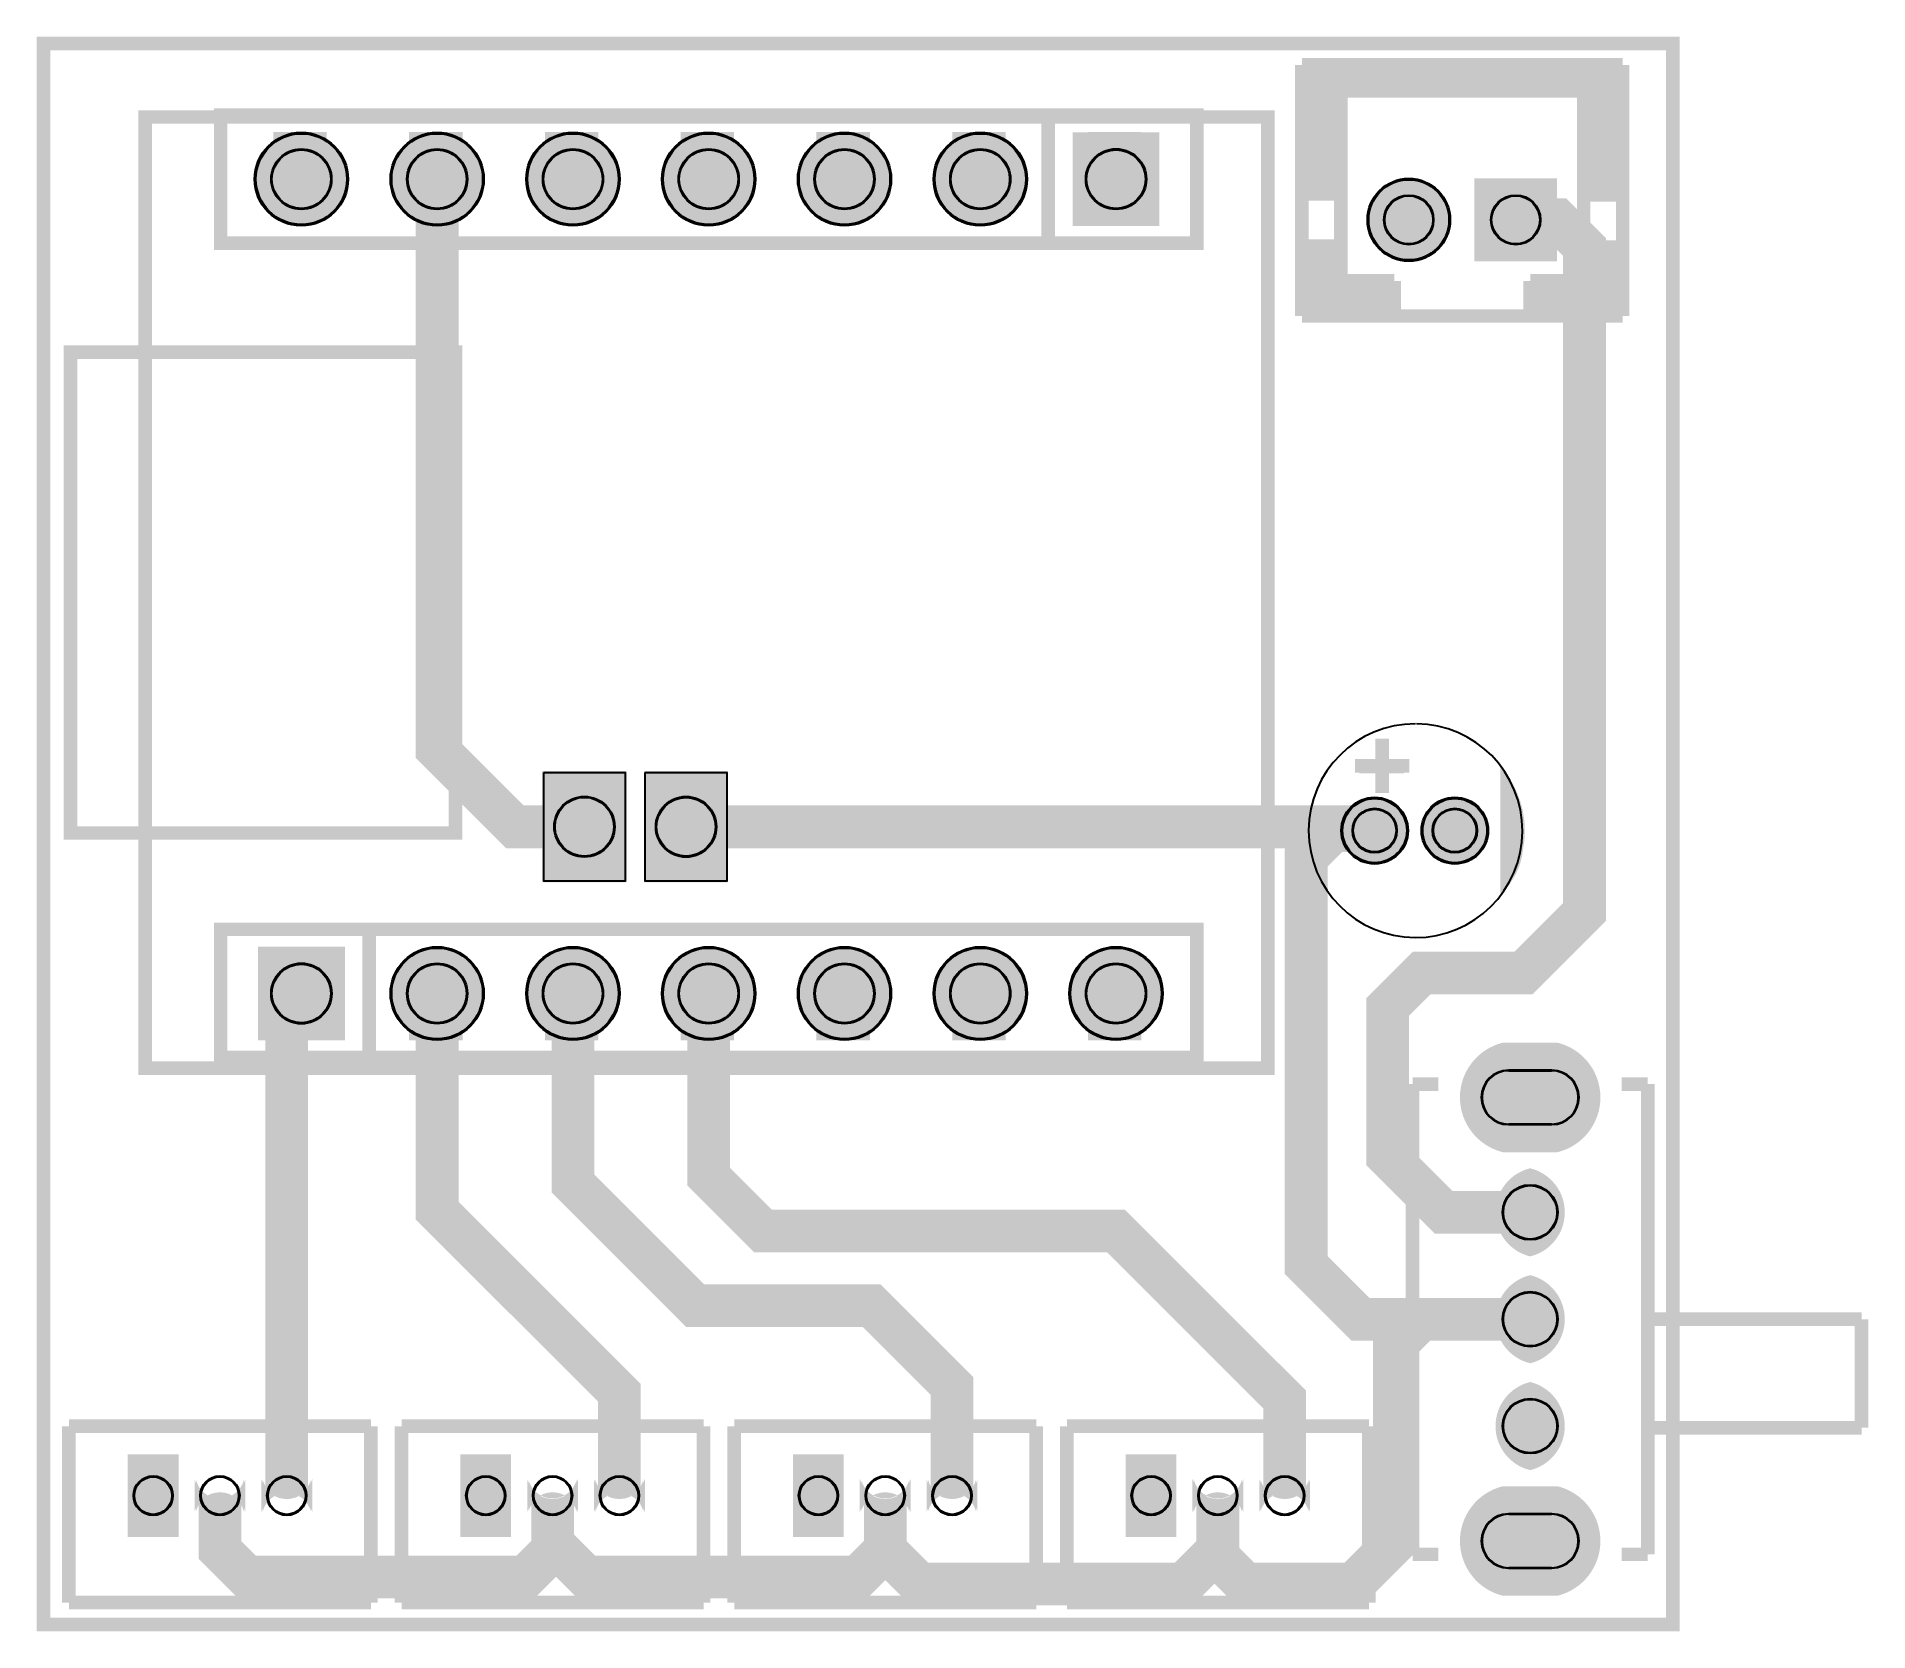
# Model space of a CAD drawing. Header units: millimetres. Extents: x -0.1 to 34.1, y -0.1 to 29.7.
import ezdxf

# ---------------------------------------------------------------- set-up
doc = ezdxf.new("R2010")
doc.units = ezdxf.units.MM
for name, color, linetype, true_color in [('BoardOutLine', 7, 'Continuous', 0xff00ff), ('BottomSolderMaskLayer', 7, 'Continuous', 0xaa00ff), ('Document', 7, 'Continuous', 0xffffff), ('Multi-Layer', 7, 'Continuous', 0xc0c0c0), ('TopLayer', 7, 'Continuous', 0xff0000), ('TopSilkLayer', 7, 'Continuous', 0xffcc00), ('TopSolderMaskLayer', 7, 'Continuous', 0x800080)]:
    doc.layers.add(name, color=color, linetype=linetype, true_color=true_color)

msp = doc.modelspace()

# ---------------------------------------------------------------- hatches: boundary and pattern name
at = {"layer": 'BottomSolderMaskLayer'}
for points in [[(3.951, 27.051, 1), (5.701, 27.051, 1)], [(6.491, 27.051, 1), (8.241, 27.051, 1)], [(9.031, 27.051, 1), (10.781, 27.051, 1)], [(11.571, 27.051, 1), (13.321, 27.051, 1)], [(14.111, 27.051, 1), (15.861, 27.051, 1)], [(16.651, 27.051, 1), (18.401, 27.051, 1)], [(20.879, 26.176), (19.253, 26.176), (19.253, 27.926), (20.879, 27.926)], [(24.768, 26.289, 1), (26.318, 26.289, 1)], [(28.318, 25.514), (26.768, 25.514), (26.768, 27.064), (28.318, 27.064)], [(9.333, 15.973), (10.908, 15.973), (10.908, 13.89), (9.333, 13.89)], [(11.234, 15.972), (12.809, 15.972), (12.809, 13.888), (11.234, 13.888)], [(24.279, 14.859, 1), (25.529, 14.859, 1)], [(25.779, 14.859, 1), (27.03, 14.859, 1)], [(4.013, 12.686), (5.639, 12.686), (5.639, 10.936), (4.013, 10.936)], [(6.491, 11.811, 1), (8.241, 11.811, 1)], [(9.031, 11.811, 1), (10.781, 11.811, 1)], [(11.571, 11.811, 1), (13.321, 11.811, 1)], [(14.111, 11.811, 1), (15.861, 11.811, 1)], [(16.651, 11.811, 1), (18.401, 11.811, 1)], [(19.191, 11.811, 1), (20.941, 11.811, 1)], [(27.305, 8.84, -0.785398), (27.305, 10.891), (28.322, 10.891, -0.785398), (28.322, 8.84)], [(27.813, 8.54, -0.785398), (27.813, 6.89), (27.813, 6.89, -0.785398), (27.813, 8.54)], [(27.813, 6.54, -0.785398), (27.813, 4.89), (27.813, 4.89, -0.785398), (27.813, 6.54)], [(27.813, 4.54, -0.785398), (27.813, 2.89), (27.813, 2.89, -0.785398), (27.813, 4.54)], [(1.577, 3.188), (2.527, 3.188), (2.527, 1.638), (1.577, 1.638)], [(7.8, 3.188), (8.75, 3.188), (8.75, 1.638), (7.8, 1.638)], [(14.023, 3.188), (14.973, 3.188), (14.973, 1.638), (14.023, 1.638)], [(20.246, 3.188), (21.196, 3.188), (21.196, 1.638), (20.246, 1.638)], [(3.777, 2.723, -0.785398), (2.827, 2.723), (2.827, 2.103, -0.785398), (3.777, 2.103)], [(5.028, 2.723, -0.785398), (4.077, 2.723), (4.077, 2.103, -0.785398), (5.028, 2.103)], [(10, 2.723, -0.785398), (9.05, 2.723), (9.05, 2.103, -0.785398), (10, 2.103)], [(11.251, 2.723, -0.785398), (10.3, 2.723), (10.3, 2.103, -0.785398), (11.251, 2.103)], [(16.223, 2.723, -0.785398), (15.273, 2.723), (15.273, 2.103, -0.785398), (16.223, 2.103)], [(17.474, 2.723, -0.785398), (16.523, 2.723), (16.523, 2.103, -0.785398), (17.474, 2.103)], [(22.446, 2.723, -0.785398), (21.496, 2.723), (21.496, 2.103, -0.785398), (22.446, 2.103)], [(23.697, 2.723, -0.785398), (22.746, 2.723), (22.746, 2.103, -0.785398), (23.697, 2.103)], [(27.305, 0.539, -0.785398), (27.305, 2.59), (28.322, 2.59, -0.785398), (28.322, 0.539)]]:
    msp.add_hatch(color=256, dxfattribs=at).paths.add_polyline_path(points)
at = {"layer": 'Document'}
for points in [[(29.464, 26.797), (29.464, 29.21), (23.622, 29.21), (23.622, 26.797), (24.257, 26.797), (24.257, 28.702), (28.829, 28.702), (28.829, 26.797)], [(25.273, 24.511), (25.273, 25.146), (24.257, 25.146), (24.257, 25.781), (23.622, 25.781), (23.622, 24.511)], [(27.813, 24.511), (29.464, 24.511), (29.464, 25.781), (28.829, 25.781), (28.829, 25.146), (27.813, 25.146)], [(24.917, 15.561), (24.917, 15.942), (24.917, 16.577), (25.171, 16.577), (25.171, 15.561)], [(24.536, 16.196), (24.917, 16.196), (25.552, 16.196), (25.552, 15.942), (24.536, 15.942)], [(27.305, 15.875), (27.342, 15.836), (27.378, 15.796), (27.412, 15.754), (27.444, 15.711), (27.474, 15.667), (27.503, 15.621), (27.529, 15.574), (27.554, 15.527), (27.576, 15.478), (27.597, 15.428), (27.616, 15.378), (27.632, 15.326), (27.646, 15.275), (27.658, 15.222), (27.668, 15.169), (27.676, 15.116), (27.682, 15.063), (27.685, 15.009), (27.686, 14.955), (27.686, 14.732), (27.686, 14.636), (27.685, 14.582), (27.682, 14.528), (27.676, 14.475), (27.668, 14.422), (27.658, 14.369), (27.646, 14.317), (27.632, 14.265), (27.616, 14.213), (27.597, 14.163), (27.576, 14.113), (27.554, 14.065), (27.529, 14.017), (27.503, 13.97), (27.474, 13.924), (27.444, 13.88), (27.412, 13.837), (27.378, 13.795), (27.342, 13.755), (27.305, 13.716)]]:
    msp.add_hatch(color=256, dxfattribs=at).paths.add_polyline_path(points)
at = {"layer": 'Multi-Layer'}
for points in [[(3.976, 27.051, 1), (5.676, 27.051, 1)], [(6.516, 27.051, 1), (8.216, 27.051, 1)], [(9.056, 27.051, 1), (10.756, 27.051, 1)], [(11.596, 27.051, 1), (13.296, 27.051, 1)], [(14.136, 27.051, 1), (15.836, 27.051, 1)], [(16.676, 27.051, 1), (18.376, 27.051, 1)], [(20.853, 26.201), (19.279, 26.201), (19.279, 27.901), (20.853, 27.901)], [(24.793, 26.289, 1), (26.293, 26.289, 1)], [(28.293, 25.539), (26.793, 25.539), (26.793, 27.039), (28.293, 27.039)], [(24.304, 14.859, 1), (25.504, 14.859, 1)], [(25.804, 14.859, 1), (27.004, 14.859, 1)], [(4.039, 12.661), (5.613, 12.661), (5.613, 10.961), (4.039, 10.961)], [(6.516, 11.811, 1), (8.216, 11.811, 1)], [(9.056, 11.811, 1), (10.756, 11.811, 1)], [(11.596, 11.811, 1), (13.296, 11.811, 1)], [(14.136, 11.811, 1), (15.836, 11.811, 1)], [(16.676, 11.811, 1), (18.376, 11.811, 1)], [(19.216, 11.811, 1), (20.916, 11.811, 1)], [(27.313, 8.865, -0.785398), (27.313, 10.865), (28.313, 10.865, -0.785398), (28.313, 8.865)], [(27.813, 8.515, -0.785398), (27.813, 6.915), (27.813, 6.915, -0.785398), (27.813, 8.515)], [(27.813, 6.515, -0.785398), (27.813, 4.915), (27.813, 4.915, -0.785398), (27.813, 6.515)], [(27.813, 4.515, -0.785398), (27.813, 2.915), (27.813, 2.915, -0.785398), (27.813, 4.515)], [(1.602, 3.163), (2.502, 3.163), (2.502, 1.663), (1.602, 1.663)], [(7.825, 3.163), (8.725, 3.163), (8.725, 1.663), (7.825, 1.663)], [(14.048, 3.163), (14.948, 3.163), (14.948, 1.663), (14.048, 1.663)], [(20.271, 3.163), (21.171, 3.163), (21.171, 1.663), (20.271, 1.663)], [(3.752, 2.713, -0.785398), (2.852, 2.713), (2.852, 2.113, -0.785398), (3.752, 2.113)], [(5.002, 2.713, -0.785398), (4.102, 2.713), (4.102, 2.113, -0.785398), (5.002, 2.113)], [(9.975, 2.713, -0.785398), (9.075, 2.713), (9.075, 2.113, -0.785398), (9.975, 2.113)], [(11.225, 2.713, -0.785398), (10.325, 2.713), (10.325, 2.113, -0.785398), (11.225, 2.113)], [(16.198, 2.713, -0.785398), (15.298, 2.713), (15.298, 2.113, -0.785398), (16.198, 2.113)], [(17.448, 2.713, -0.785398), (16.548, 2.713), (16.548, 2.113, -0.785398), (17.448, 2.113)], [(22.421, 2.713, -0.785398), (21.521, 2.713), (21.521, 2.113, -0.785398), (22.421, 2.113)], [(23.671, 2.713, -0.785398), (22.771, 2.713), (22.771, 2.113, -0.785398), (23.671, 2.113)], [(27.313, 0.565, -0.785398), (27.313, 2.565), (28.313, 2.565, -0.785398), (28.313, 0.565)]]:
    msp.add_hatch(color=256, dxfattribs=at).paths.add_polyline_path(points)
at = {"layer": 'TopSilkLayer'}
msp.add_hatch(color=256, dxfattribs=at).paths.add_polyline_path([(27.254, 13.659), (27.294, 13.705), (27.332, 13.753), (27.369, 13.802), (27.404, 13.852), (27.438, 13.903), (27.469, 13.955), (27.499, 14.008), (27.527, 14.063), (27.553, 14.118), (27.578, 14.174), (27.6, 14.231), (27.62, 14.289), (27.639, 14.347), (27.655, 14.406), (27.669, 14.465), (27.682, 14.525), (27.692, 14.585), (27.7, 14.646), (27.707, 14.706), (27.711, 14.767), (27.713, 14.829), (27.713, 14.89), (27.711, 14.951), (27.707, 15.012), (27.7, 15.072), (27.692, 15.133), (27.682, 15.193), (27.669, 15.253), (27.655, 15.312), (27.639, 15.371), (27.62, 15.43), (27.6, 15.487), (27.578, 15.544), (27.553, 15.6), (27.527, 15.655), (27.499, 15.71), (27.469, 15.763), (27.438, 15.815), (27.404, 15.867), (27.369, 15.917), (27.332, 15.965), (27.294, 16.013), (27.254, 16.059)])
at = {"layer": 'TopSolderMaskLayer'}
for points in [[(3.951, 27.051, 1), (5.701, 27.051, 1)], [(6.491, 27.051, 1), (8.241, 27.051, 1)], [(9.031, 27.051, 1), (10.781, 27.051, 1)], [(11.571, 27.051, 1), (13.321, 27.051, 1)], [(14.111, 27.051, 1), (15.861, 27.051, 1)], [(16.651, 27.051, 1), (18.401, 27.051, 1)], [(20.879, 26.176), (19.253, 26.176), (19.253, 27.926), (20.879, 27.926)], [(24.768, 26.289, 1), (26.318, 26.289, 1)], [(28.318, 25.514), (26.768, 25.514), (26.768, 27.064), (28.318, 27.064)], [(9.333, 15.973), (10.908, 15.973), (10.908, 13.89), (9.333, 13.89)], [(11.234, 15.972), (12.809, 15.972), (12.809, 13.888), (11.234, 13.888)], [(24.279, 14.859, 1), (25.529, 14.859, 1)], [(25.779, 14.859, 1), (27.03, 14.859, 1)], [(4.013, 12.686), (5.639, 12.686), (5.639, 10.936), (4.013, 10.936)], [(6.491, 11.811, 1), (8.241, 11.811, 1)], [(9.031, 11.811, 1), (10.781, 11.811, 1)], [(11.571, 11.811, 1), (13.321, 11.811, 1)], [(14.111, 11.811, 1), (15.861, 11.811, 1)], [(16.651, 11.811, 1), (18.401, 11.811, 1)], [(19.191, 11.811, 1), (20.941, 11.811, 1)], [(27.305, 8.84, -0.785398), (27.305, 10.891), (28.322, 10.891, -0.785398), (28.322, 8.84)], [(27.813, 8.54, -0.785398), (27.813, 6.89), (27.813, 6.89, -0.785398), (27.813, 8.54)], [(27.813, 6.54, -0.785398), (27.813, 4.89), (27.813, 4.89, -0.785398), (27.813, 6.54)], [(27.813, 4.54, -0.785398), (27.813, 2.89), (27.813, 2.89, -0.785398), (27.813, 4.54)], [(1.577, 3.188), (2.527, 3.188), (2.527, 1.638), (1.577, 1.638)], [(7.8, 3.188), (8.75, 3.188), (8.75, 1.638), (7.8, 1.638)], [(14.023, 3.188), (14.973, 3.188), (14.973, 1.638), (14.023, 1.638)], [(20.246, 3.188), (21.196, 3.188), (21.196, 1.638), (20.246, 1.638)], [(3.777, 2.723, -0.785398), (2.827, 2.723), (2.827, 2.103, -0.785398), (3.777, 2.103)], [(5.028, 2.723, -0.785398), (4.077, 2.723), (4.077, 2.103, -0.785398), (5.028, 2.103)], [(10, 2.723, -0.785398), (9.05, 2.723), (9.05, 2.103, -0.785398), (10, 2.103)], [(11.251, 2.723, -0.785398), (10.3, 2.723), (10.3, 2.103, -0.785398), (11.251, 2.103)], [(16.223, 2.723, -0.785398), (15.273, 2.723), (15.273, 2.103, -0.785398), (16.223, 2.103)], [(17.474, 2.723, -0.785398), (16.523, 2.723), (16.523, 2.103, -0.785398), (17.474, 2.103)], [(22.446, 2.723, -0.785398), (21.496, 2.723), (21.496, 2.103, -0.785398), (22.446, 2.103)], [(23.697, 2.723, -0.785398), (22.746, 2.723), (22.746, 2.103, -0.785398), (23.697, 2.103)], [(27.305, 0.539, -0.785398), (27.305, 2.59), (28.322, 2.59, -0.785398), (28.322, 0.539)]]:
    msp.add_hatch(color=256, dxfattribs=at).paths.add_polyline_path(points)

# ---------------------------------------------------------------- linework, layer by layer
at = {"layer": 'BoardOutLine', "const_width": 0.254}
msp.add_lwpolyline([(0, 29.591), (0, 29.591), (30.48, 29.591), (30.48, 0), (0, 0), (0, 29.591), (0, 29.591)], close=True, dxfattribs=at)
at = {"layer": 'BottomSolderMaskLayer'}
for points in [[(28.22, 10.374), (27.406, 10.374)], [(28.22, 9.357), (27.406, 9.357)], [(28.22, 2.073), (27.406, 2.073)], [(28.22, 1.056), (27.406, 1.056)]]:
    msp.add_lwpolyline(points, close=True, dxfattribs=at)
for centre, radius in [((4.826, 27.051), 0.875), ((7.366, 27.051), 0.875), ((9.906, 27.051), 0.875), ((12.446, 27.051), 0.875), ((14.986, 27.051), 0.875), ((17.526, 27.051), 0.875), ((4.826, 27.051), 0.566), ((7.366, 27.051), 0.566), ((9.906, 27.051), 0.566), ((12.446, 27.051), 0.566), ((14.986, 27.051), 0.566), ((17.526, 27.051), 0.566), ((20.066, 27.051), 0.568), ((25.543, 26.289), 0.775), ((25.543, 26.289), 0.465), ((27.543, 26.289), 0.465), ((10.121, 14.931), 0.568), ((12.022, 14.93), 0.568), ((24.904, 14.859), 0.625), ((26.404, 14.859), 0.625), ((24.904, 14.859), 0.417), ((26.404, 14.859), 0.417), ((7.366, 11.811), 0.875), ((9.906, 11.811), 0.875), ((12.446, 11.811), 0.875), ((14.986, 11.811), 0.875), ((17.526, 11.811), 0.875), ((20.066, 11.811), 0.875), ((4.826, 11.811), 0.568), ((7.366, 11.811), 0.566), ((9.906, 11.811), 0.566), ((12.446, 11.811), 0.566), ((14.986, 11.811), 0.566), ((17.526, 11.811), 0.566), ((20.066, 11.811), 0.566), ((27.813, 7.715), 0.516), ((27.813, 5.715), 0.516), ((27.813, 3.715), 0.516), ((2.052, 2.413), 0.37), ((3.302, 2.413), 0.37), ((4.552, 2.413), 0.37), ((8.275, 2.413), 0.37), ((9.525, 2.413), 0.37), ((10.775, 2.413), 0.37), ((14.498, 2.413), 0.37), ((15.748, 2.413), 0.37), ((16.998, 2.413), 0.37), ((20.721, 2.413), 0.37), ((21.971, 2.413), 0.37), ((23.221, 2.413), 0.37)]:
    msp.add_circle(centre, radius, dxfattribs=at)
for centre, start, end in [((27.406, 9.865), 90, 270), ((28.22, 9.865), 270, 90), ((27.406, 1.565), 90, 270), ((28.22, 1.565), 270, 90)]:
    msp.add_arc(centre, 0.508, start, end, dxfattribs=at)
at = {"layer": 'Multi-Layer'}
for points in [[(9.359, 15.947), (10.883, 15.947), (10.883, 13.915), (9.359, 13.915)], [(11.26, 15.946), (12.784, 15.946), (12.784, 13.914), (11.26, 13.914)], [(28.213, 10.365), (27.413, 10.365)], [(28.213, 9.365), (27.413, 9.365)], [(28.213, 2.065), (27.413, 2.065)], [(28.213, 1.065), (27.413, 1.065)]]:
    msp.add_lwpolyline(points, close=True, dxfattribs=at)
for centre, radius in [((4.826, 27.051), 0.85), ((7.366, 27.051), 0.85), ((9.906, 27.051), 0.85), ((12.446, 27.051), 0.85), ((14.986, 27.051), 0.85), ((17.526, 27.051), 0.85), ((4.826, 27.051), 0.55), ((7.366, 27.051), 0.55), ((9.906, 27.051), 0.55), ((12.446, 27.051), 0.55), ((14.986, 27.051), 0.55), ((17.526, 27.051), 0.55), ((20.066, 27.051), 0.55), ((25.543, 26.289), 0.75), ((25.543, 26.289), 0.45), ((27.543, 26.289), 0.45), ((10.121, 14.931), 0.55), ((12.022, 14.93), 0.55), ((24.904, 14.859), 0.6), ((26.404, 14.859), 0.6), ((24.904, 14.859), 0.4), ((26.404, 14.859), 0.4), ((4.826, 11.811), 0.55), ((7.366, 11.811), 0.85), ((7.366, 11.811), 0.55), ((9.906, 11.811), 0.85), ((9.906, 11.811), 0.55), ((12.446, 11.811), 0.85), ((12.446, 11.811), 0.55), ((14.986, 11.811), 0.85), ((14.986, 11.811), 0.55), ((17.526, 11.811), 0.85), ((17.526, 11.811), 0.55), ((20.066, 11.811), 0.85), ((20.066, 11.811), 0.55), ((27.813, 7.715), 0.5), ((27.813, 5.715), 0.5), ((27.813, 3.715), 0.5), ((2.052, 2.413), 0.35), ((3.302, 2.413), 0.35), ((4.552, 2.413), 0.35), ((8.275, 2.413), 0.35), ((9.525, 2.413), 0.35), ((10.775, 2.413), 0.35), ((14.498, 2.413), 0.35), ((15.748, 2.413), 0.35), ((16.998, 2.413), 0.35), ((20.721, 2.413), 0.35), ((21.971, 2.413), 0.35), ((23.221, 2.413), 0.35)]:
    msp.add_circle(centre, radius, dxfattribs=at)
for centre, start, end in [((27.413, 9.865), 90, 270), ((28.213, 9.865), 270, 90), ((27.413, 1.565), 90, 270), ((28.213, 1.565), 270, 90)]:
    msp.add_arc(centre, 0.5, start, end, dxfattribs=at)
at = {"layer": 'TopLayer'}
for points, const_width in [([(4.826, 27.051), (4.826, 27.051), (4.801, 27.076), (4.801, 27.931)], 1), ([(7.366, 27.051), (7.366, 27.051), (7.341, 27.076), (7.341, 27.931)], 1), ([(9.906, 27.051), (9.906, 27.051), (9.881, 27.076), (9.881, 27.931)], 1), ([(12.421, 27.931), (12.421, 27.076), (12.446, 27.051), (12.446, 27.051)], 1), ([(14.961, 27.931), (14.961, 27.076), (14.986, 27.051), (14.986, 27.051)], 1), ([(17.501, 27.931), (17.501, 27.076), (17.526, 27.051), (17.526, 27.051)], 1), ([(20.041, 27.931), (20.041, 27.076), (20.066, 27.051), (20.066, 27.051)], 1), ([(10.119, 14.93), (8.819, 14.93), (7.366, 16.383), (7.366, 27.051)], 0.8), ([(27.544, 26.289), (28.321, 26.289), (28.829, 25.781), (28.829, 13.335), (27.686, 12.192), (25.781, 12.192), (25.146, 11.557), (25.146, 8.763), (26.195, 7.714), (27.813, 7.714)], 0.8), ([(12.022, 14.93), (24.833, 14.93), (24.904, 14.859)], 0.8), ([(24.905, 14.859), (24.13, 14.859), (23.622, 14.351), (23.622, 6.731), (24.638, 5.715), (27.813, 5.715)], 0.8), ([(4.826, 11.811), (4.552, 11.537), (4.552, 2.413)], 0.8), ([(4.801, 10.931), (4.801, 11.786), (4.826, 11.811)], 1), ([(7.341, 10.931), (7.341, 11.786), (7.366, 11.811)], 1), ([(7.366, 11.811), (7.366, 7.747), (10.775, 4.338), (10.775, 2.413)], 0.8), ([(9.881, 10.931), (9.881, 11.786), (9.906, 11.811)], 1), ([(9.906, 11.811), (9.906, 8.255), (12.192, 5.969), (15.494, 5.969), (16.998, 4.465), (16.998, 2.413)], 0.8), ([(12.421, 10.931), (12.421, 11.786), (12.446, 11.811)], 1), ([(23.221, 2.413), (23.221, 4.211), (20.066, 7.366), (13.462, 7.366), (12.446, 8.382), (12.446, 11.811)], 0.8), ([(14.961, 10.931), (14.961, 11.786), (14.986, 11.811)], 1), ([(17.501, 10.931), (17.501, 11.786), (17.526, 11.811)], 1), ([(20.041, 10.931), (20.041, 11.786), (20.066, 11.811)], 1), ([(27.813, 5.715), (25.781, 5.715), (25.273, 5.207), (25.273, 1.524), (24.511, 0.762), (22.479, 0.762), (21.971, 1.27), (21.971, 2.413)], 0.8), ([(3.302, 2.413), (3.302, 1.397), (3.81, 0.889), (9.017, 0.889), (9.525, 1.397), (9.525, 2.413)], 0.8), ([(9.525, 2.413), (9.525, 1.524), (10.16, 0.889), (15.24, 0.889), (15.748, 1.397), (15.748, 2.413)], 0.8), ([(21.971, 2.413), (21.971, 1.397), (21.336, 0.762), (16.383, 0.762), (15.748, 1.397), (15.748, 2.413)], 0.8)]:
    msp.add_lwpolyline(points, dxfattribs=dict(at, const_width=const_width))
at = {"layer": 'TopSilkLayer', "const_width": 0.254}
for points in [[(23.543, 24.489), (23.543, 29.189)], [(29.543, 29.189), (23.543, 29.189)], [(29.543, 24.489), (29.543, 29.189)], [(28.814, 28.702), (24.272, 28.702)], [(24.272, 28.702), (24.272, 25.146)], [(28.814, 25.146), (28.814, 28.702)], [(18.796, 25.908), (18.796, 28.194)], [(24.272, 26.775), (23.543, 26.775)], [(29.543, 26.757), (28.814, 26.757)], [(24.272, 25.795), (23.543, 25.795)], [(29.543, 25.777), (28.814, 25.777)], [(24.272, 25.146), (25.272, 25.146)], [(25.272, 25.146), (25.272, 24.489)], [(27.813, 25.146), (27.813, 24.489)], [(28.814, 25.146), (27.814, 25.146)], [(29.543, 24.489), (23.543, 24.489)], [(25.048, 15.678), (25.048, 16.465)], [(25.454, 16.059), (24.616, 16.059)], [(6.096, 12.954), (6.096, 10.668)], [(25.613, 10.115), (25.613, 1.315)], [(25.613, 10.115), (26.098, 10.115)], [(29.528, 10.115), (30.013, 10.115)], [(30.013, 10.115), (30.013, 1.315)], [(30.013, 5.715), (34.013, 5.715)], [(34.013, 3.683), (34.013, 5.715)], [(0.477, 3.713), (0.477, 0.413)], [(6.127, 3.713), (0.477, 3.713)], [(6.127, 3.713), (6.127, 0.413)], [(6.7, 3.713), (6.7, 0.413)], [(12.35, 3.713), (6.7, 3.713)], [(12.35, 3.713), (12.35, 0.413)], [(12.923, 3.713), (12.923, 0.413)], [(18.573, 3.713), (12.923, 3.713)], [(18.573, 3.713), (18.573, 0.413)], [(19.146, 3.713), (19.146, 0.413)], [(24.796, 3.713), (19.146, 3.713)], [(24.796, 3.713), (24.796, 0.413)], [(34.013, 3.683), (30.013, 3.683)], [(25.613, 1.315), (26.098, 1.315)], [(29.528, 1.315), (30.013, 1.315)], [(6.127, 0.413), (0.477, 0.413)], [(12.35, 0.413), (6.7, 0.413)], [(18.573, 0.413), (12.923, 0.413)], [(24.796, 0.413), (19.146, 0.413)]]:
    msp.add_lwpolyline(points, dxfattribs=at)
for points in [[(1.905, 28.214), (22.905, 28.214), (22.905, 10.414), (1.905, 10.414), (1.905, 28.214)], [(21.576, 25.851), (3.316, 25.851), (3.316, 28.251), (21.576, 28.251), (21.576, 25.851)], [(0.508, 23.814), (7.708, 23.814), (7.708, 14.814), (0.508, 14.814), (0.508, 23.814)], [(3.316, 13.011), (21.576, 13.011), (21.576, 10.611), (3.316, 10.611), (3.316, 13.011)]]:
    msp.add_lwpolyline(points, close=True, dxfattribs=at)
at = {"layer": 'TopSilkLayer'}
msp.add_arc((25.669, 14.858), 2, 90, 89.527, dxfattribs=at)
at = {"layer": 'TopSolderMaskLayer'}
for points in [[(28.22, 10.374), (27.406, 10.374)], [(28.22, 9.357), (27.406, 9.357)], [(28.22, 2.073), (27.406, 2.073)], [(28.22, 1.056), (27.406, 1.056)]]:
    msp.add_lwpolyline(points, close=True, dxfattribs=at)
for centre, radius in [((4.826, 27.051), 0.875), ((7.366, 27.051), 0.875), ((9.906, 27.051), 0.875), ((12.446, 27.051), 0.875), ((14.986, 27.051), 0.875), ((17.526, 27.051), 0.875), ((4.826, 27.051), 0.566), ((7.366, 27.051), 0.566), ((9.906, 27.051), 0.566), ((12.446, 27.051), 0.566), ((14.986, 27.051), 0.566), ((17.526, 27.051), 0.566), ((20.066, 27.051), 0.568), ((25.543, 26.289), 0.775), ((25.543, 26.289), 0.465), ((27.543, 26.289), 0.465), ((10.121, 14.931), 0.568), ((12.022, 14.93), 0.568), ((24.904, 14.859), 0.625), ((26.404, 14.859), 0.625), ((24.904, 14.859), 0.417), ((26.404, 14.859), 0.417), ((7.366, 11.811), 0.875), ((9.906, 11.811), 0.875), ((12.446, 11.811), 0.875), ((14.986, 11.811), 0.875), ((17.526, 11.811), 0.875), ((20.066, 11.811), 0.875), ((4.826, 11.811), 0.568), ((7.366, 11.811), 0.566), ((9.906, 11.811), 0.566), ((12.446, 11.811), 0.566), ((14.986, 11.811), 0.566), ((17.526, 11.811), 0.566), ((20.066, 11.811), 0.566), ((27.813, 7.715), 0.516), ((27.813, 5.715), 0.516), ((27.813, 3.715), 0.516), ((2.052, 2.413), 0.37), ((3.302, 2.413), 0.37), ((4.552, 2.413), 0.37), ((8.275, 2.413), 0.37), ((9.525, 2.413), 0.37), ((10.775, 2.413), 0.37), ((14.498, 2.413), 0.37), ((15.748, 2.413), 0.37), ((16.998, 2.413), 0.37), ((20.721, 2.413), 0.37), ((21.971, 2.413), 0.37), ((23.221, 2.413), 0.37)]:
    msp.add_circle(centre, radius, dxfattribs=at)
for centre, start, end in [((27.406, 9.865), 90, 270), ((28.22, 9.865), 270, 90), ((27.406, 1.565), 90, 270), ((28.22, 1.565), 270, 90)]:
    msp.add_arc(centre, 0.508, start, end, dxfattribs=at)

doc.saveas('drawing.dxf')
